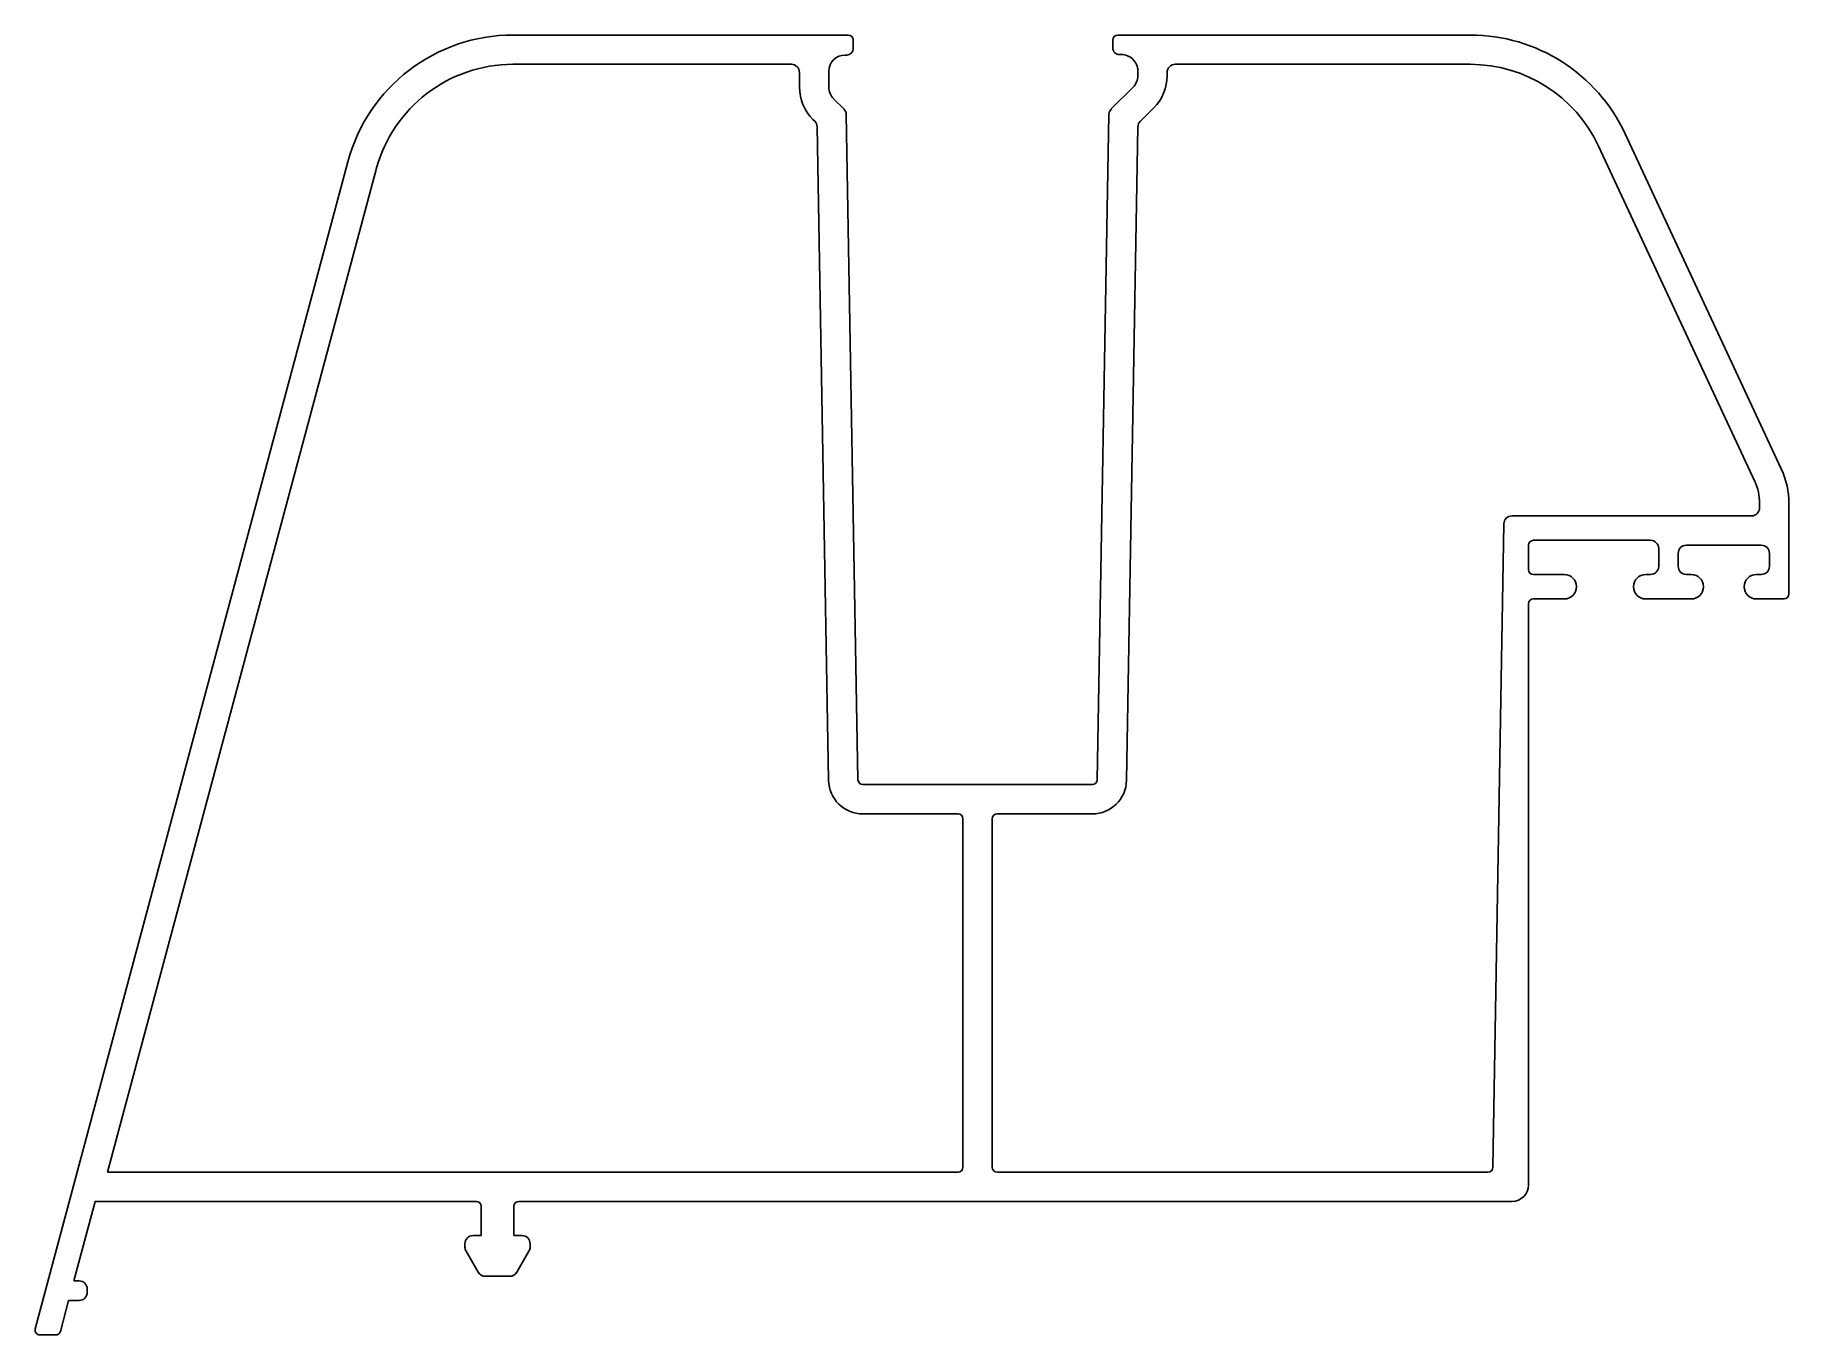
# Model space of a CAD drawing. Extents: x 4 to 112, y 4 to 84.
import ezdxf

# ---------------------------------------------------------------- set-up
doc = ezdxf.new("R2010")
doc.units = 0
doc.layers.get('0').update_dxf_attribs({"linetype": 'CONTINUOUS'})

msp = doc.modelspace()

# ---------------------------------------------------------------- linework, layer by layer
for p, q in [((33.8, 83.75), (54.4, 83.75)), ((54.7, 83.45), (54.7, 82.92)), ((70.65, 82.95), (70.65, 83.45)), ((70.95, 83.75), (92.6, 83.75)), ((33.8, 81.95), (50.9, 81.95)), ((54.3, 82.52), (54.2, 82.52)), ((71.16, 82.55), (71.06, 82.55)), ((74.48, 81.95), (92.6, 81.95)), ((51.4, 81.45), (51.4, 80.55)), ((53.2, 81.52), (53.2, 80.55)), ((72.18, 81.25), (72.18, 81.55)), ((73.98, 81.25), (73.98, 81.45)), ((53.49, 79.84), (54.12, 79.21)), ((70.55, 79.21), (71.89, 80.54)), ((54.27, 78.86), (54.99, 38.02)), ((69.69, 38.02), (70.41, 78.86)), ((72.34, 78.45), (73.16, 79.27)), ((52.22, 78.57), (52.34, 78.45)), ((52.48, 78.11), (53.19, 37.99)), ((71.49, 37.99), (72.19, 78.11)), ((102.11, 77.68), (111.71, 57.1)), ((100.48, 76.92), (110.08, 56.34)), ((4.45, 4.3), (23.66, 75.96)), ((8.9, 13.92), (25.39, 75.5)), ((110.38, 54.99), (110.38, 54.72)), ((112.18, 54.99), (112.18, 49.42)), ((109.88, 54.22), (95.17, 54.22)), ((94.67, 53.73), (93.99, 14.22)), ((96.18, 52.42), (96.18, 50.92)), ((103.68, 52.72), (96.48, 52.72)), ((104.18, 51.12), (104.18, 52.22)), ((105.38, 51.92), (105.38, 51.12)), ((110.48, 52.42), (105.88, 52.42)), ((110.98, 51.12), (110.98, 51.92)), ((96.48, 50.62), (98.38, 50.62)), ((103.38, 50.62), (103.68, 50.62)), ((105.88, 50.62), (106.18, 50.62)), ((110.18, 50.62), (110.48, 50.62)), ((96.18, 48.82), (96.18, 13.12)), ((98.38, 49.12), (96.48, 49.12)), ((106.18, 49.12), (103.38, 49.12)), ((111.88, 49.12), (110.18, 49.12)), ((55.29, 37.72), (69.39, 37.72)), ((55.29, 35.92), (61.14, 35.92)), ((61.44, 35.62), (61.44, 14.22)), ((63.24, 14.22), (63.24, 35.62)), ((63.54, 35.92), (69.39, 35.92)), ((61.14, 13.92), (8.9, 13.92)), ((93.69, 13.92), (63.54, 13.92)), ((8.13, 12.12), (6.82, 7.24)), ((31.55, 12.12), (8.13, 12.12)), ((95.18, 12.12), (34.15, 12.12)), ((31.85, 10.02), (31.85, 11.82)), ((33.85, 11.82), (33.85, 10.02)), ((31.35, 10.02), (31.85, 10.02)), ((33.85, 10.02), (34.35, 10.02)), ((30.85, 9.32), (30.85, 9.52)), ((31.67, 7.77), (30.92, 9.07)), ((34.78, 9.07), (34.03, 7.77)), ((34.85, 9.52), (34.85, 9.32)), ((6.82, 7.24), (7.15, 7.24)), ((7.65, 6.74), (7.65, 6.54)), ((33.6, 7.52), (32.1, 7.52)), ((6.5, 6.04), (6, 4.14)), ((7.15, 6.04), (6.5, 6.04)), ((5.71, 3.92), (4.74, 3.92))]:
    msp.add_line(p, q)
for centre, radius, start, end in [((33.8, 73.25), 10.5, 90, 165), ((54.4, 83.45), 0.3, 360, 90), ((70.95, 83.45), 0.3, 90, 180), ((92.6, 73.25), 10.5, 25, 90), ((33.8, 73.25), 8.7, 90, 165), ((50.9, 81.45), 0.5, 0, 90), ((54.2, 81.52), 1, 90, 180), ((54.3, 82.92), 0.4, 270, 0), ((71.05, 82.95), 0.4, 180, 271.1332), ((71.18, 81.55), 1, 0, 91.1332), ((74.48, 81.45), 0.5, 90, 180), ((92.6, 73.25), 8.7, 25, 90), ((71.18, 81.25), 1, 315, 0), ((71.18, 81.25), 2.8, 315, 0), ((54.2, 80.55), 2.8, 180, 225), ((54.2, 80.55), 1, 180, 225), ((53.77, 78.86), 0.5, 1.0031, 45), ((70.91, 78.86), 0.5, 135, 179), ((51.98, 78.1), 0.5, 1.0031, 45), ((72.69, 78.1), 0.5, 135, 179), ((107.18, 54.99), 5, 360, 25), ((107.18, 54.99), 3.2, 360, 25), ((95.17, 53.72), 0.5, 90, 179.0081), ((109.88, 54.72), 0.5, 270, 0), ((96.48, 52.42), 0.3, 90, 180), ((103.68, 52.22), 0.5, 0, 90), ((105.88, 51.92), 0.5, 90, 180), ((110.48, 51.92), 0.5, 0, 90), ((96.48, 50.92), 0.3, 180, 270), ((103.68, 51.12), 0.5, 270, 0), ((105.88, 51.12), 0.5, 180, 270), ((110.48, 51.12), 0.5, 270, 0), ((98.38, 49.87), 0.75, 270, 90), ((103.38, 49.87), 0.75, 90, 270), ((106.18, 49.87), 0.75, 270, 90), ((110.18, 49.87), 0.75, 90, 270), ((96.48, 48.82), 0.3, 90, 180), ((111.88, 49.42), 0.3, 270, 0), ((55.29, 38.02), 2.1, 181.0031, 270), ((55.29, 38.02), 0.3, 181.0031, 270), ((69.39, 38.02), 0.3, 270, 359), ((69.39, 38.02), 2.1, 270, 359), ((61.14, 35.62), 0.3, 360, 90), ((63.54, 35.62), 0.3, 90, 180), ((61.14, 14.22), 0.3, 270, 0), ((63.54, 14.22), 0.3, 180, 270), ((93.69, 14.22), 0.3, 270, 359.0081), ((95.18, 13.12), 1, 270, 0), ((31.55, 11.82), 0.3, 0, 90), ((34.15, 11.82), 0.3, 90, 180), ((31.35, 9.52), 0.5, 90, 180), ((34.35, 9.52), 0.5, 0, 90), ((31.35, 9.32), 0.5, 180, 210), ((34.35, 9.32), 0.5, 330, 0), ((32.1, 8.02), 0.5, 210, 270), ((33.6, 8.02), 0.5, 270, 330), ((7.15, 6.74), 0.5, 0, 90), ((7.15, 6.54), 0.5, 270, 0), ((4.74, 4.22), 0.3, 165, 270), ((5.71, 4.22), 0.3, 270, 345)]:
    msp.add_arc(centre, radius, start, end)

doc.saveas('drawing.dxf')
